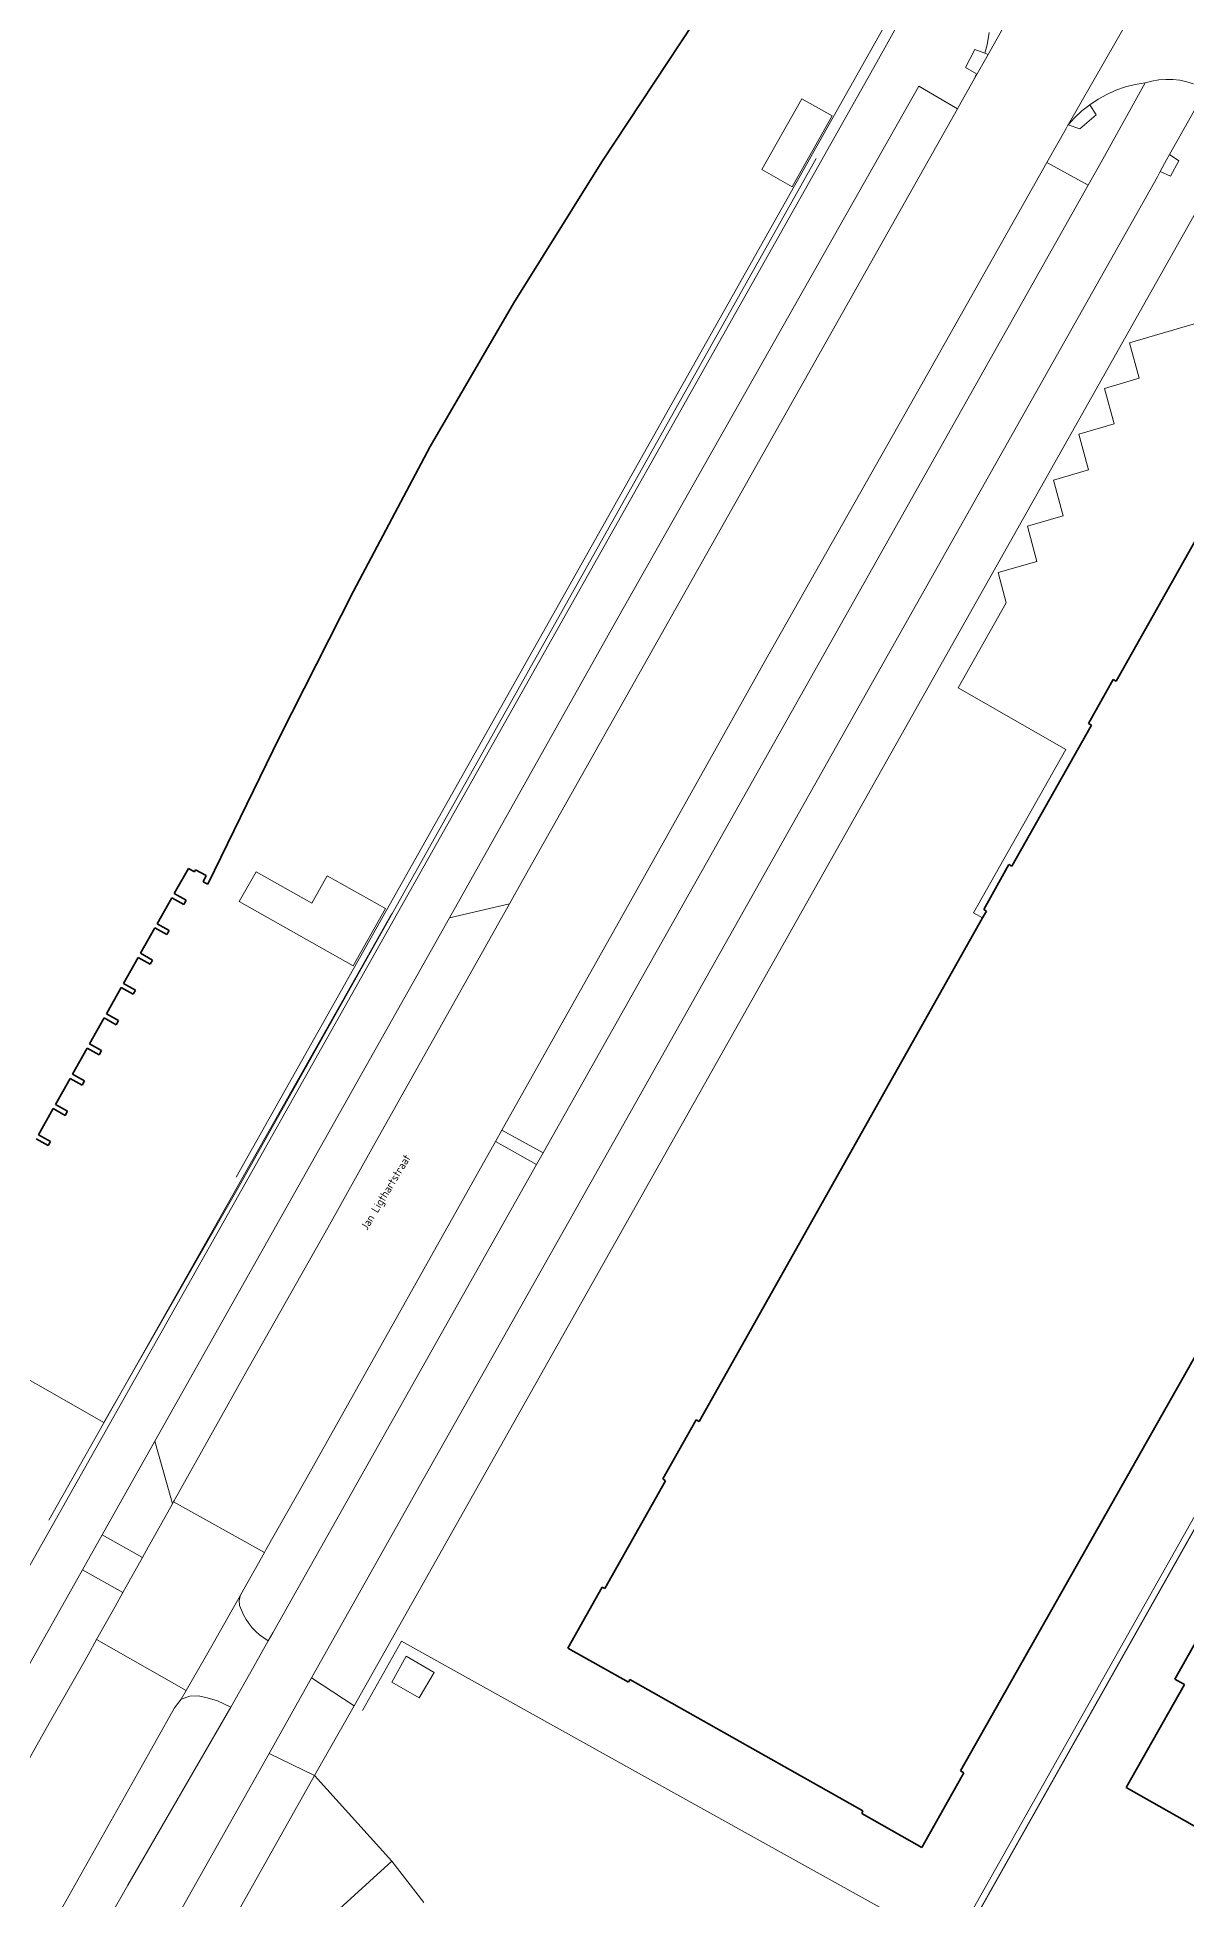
# Model space of a CAD drawing. Header units: metres. Extents: x 110006 to 110721, y 517434 to 518243.
# Drawn here: x 110287.4 to 110359.2, y 517699.2 to 517815.6 of the extents above; entities that cross this region are included whole.
import ezdxf
from ezdxf.enums import TextEntityAlignment as Align

# ---------------------------------------------------------------- set-up
doc = ezdxf.new("R2010")
doc.units = ezdxf.units.M
for name, color, linetype, lineweight in [('B-WE-IE-TERREINAFSCHEIDING_KUNSTMATIG_HEKWERK-G', 20, 'IE-TERREINAFSCHEIDING_KUNSTMATIG-SO', 18), ('B-WE-OG-BEBOUWING-G', 7, 'Continuous', 35), ('B-WE-OG-TERREIN_ERF-G', 7, 'Continuous', 18), ('B-WE-OG-TOPOGRAFIE-T25', 7, 'Continuous', 25), ('B-WE-VH-GESLOTENVERHARDING_ASFALT-G', 10, 'Continuous', 18), ('B-WE-VH-OPENVERHARDING-G', 30, 'Continuous', 18), ('B-WE-VH-OPENVERHARDING_BETONSTRAATSTEEN-G', 30, 'Continuous', 18), ('B-WE-VH-OPENVERHARDING_TEGEL-G', 30, 'Continuous', 18)]:
    doc.layers.add(name, color=color, linetype=linetype, lineweight=lineweight)
doc.styles.add('NLCS-ISO-ANNOTATIEF-T25', font='NLCS-ISO.ttf', dxfattribs={"height": 2.5})
doc.linetypes.add('IE-TERREINAFSCHEIDING_KUNSTMATIG-SO', pattern='A,4,[82,NLCS.SHX,S=0.75,R=90,X=0,Y=0],4,-2', length=10)

msp = doc.modelspace()

# ---------------------------------------------------------------- linework, layer by layer
at = {"layer": 'B-WE-IE-TERREINAFSCHEIDING_KUNSTMATIG_HEKWERK-G', "flags": 128}
for points in [[(110289.075, 517838.013), (110294.929, 517848.574), (110341.377, 517822.342), (110342.252, 517819.679), (110299.826, 517744.352)], [(110300.116, 517743.99), (110336.089, 517808.011)], [(110345.909, 517760.875), (110351.692, 517771.081), (110344.956, 517774.926), (110347.965, 517780.247), (110347.465, 517782.141), (110349.879, 517782.819), (110349.288, 517785.039), (110351.51, 517785.672), (110350.918, 517787.92), (110353.108, 517788.557), (110352.5, 517790.786), (110354.703, 517791.42), (110354.1, 517793.645), (110356.276, 517794.289), (110355.659, 517796.491), (110360.863, 517798.011)], [(110288.115, 517722.928), (110304.474, 517751.841), (110309.569, 517760.825)], [(110346.486, 517760.551), (110345.909, 517760.875)], [(110283.152, 517733.814), (110291.555, 517729.028), (110300.116, 517743.99)], [(110379.36, 517676.61), (110344.538, 517696.247), (110366.62, 517735.372), (110401.28, 517715.823)], [(110345.07, 517696.36), (110366.693, 517734.726), (110397.045, 517717.632)], [(110307.736, 517711.026), (110310.159, 517715.367), (110326.445, 517706.292), (110344.538, 517696.247)]]:
    msp.add_lwpolyline(points, dxfattribs=at)
at = {"layer": 'B-WE-OG-BEBOUWING-G'}
for p, q in [((110322.677, 517807.807), (110328.409, 517816.473)), ((110317.189, 517798.983), (110322.677, 517807.807)), ((110311.951, 517790.01), (110317.189, 517798.983)), ((110364.057, 517791.738), (110354.829, 517775.359)), ((110307.173, 517780.971), (110311.951, 517790.01)), ((110302.541, 517771.856), (110307.173, 517780.971)), ((110354.654, 517775.457), (110353.113, 517772.695)), ((110354.829, 517775.359), (110354.654, 517775.457)), ((110298.057, 517762.668), (110302.541, 517771.856)), ((110353.288, 517772.595), (110348.307, 517763.789)), ((110353.113, 517772.695), (110353.288, 517772.595)), ((110295.957, 517762.077), (110296.845, 517763.654)), ((110296.845, 517763.654), (110297.228, 517763.438)), ((110297.228, 517763.438), (110297.301, 517763.569)), ((110297.301, 517763.569), (110297.955, 517763.201)), ((110348.133, 517763.887), (110346.56, 517761.086)), ((110348.307, 517763.789), (110348.133, 517763.887)), ((110297.955, 517763.201), (110297.77, 517762.802)), ((110297.77, 517762.802), (110298.057, 517762.668)), ((110294.897, 517760.195), (110295.809, 517761.815)), ((110295.809, 517761.815), (110296.559, 517761.394)), ((110296.706, 517761.655), (110295.957, 517762.077)), ((110296.559, 517761.394), (110296.706, 517761.655)), ((110293.857, 517758.347), (110294.75, 517759.933)), ((110294.75, 517759.933), (110295.499, 517759.511)), ((110295.646, 517759.773), (110294.897, 517760.195)), ((110346.486, 517760.551), (110328.761, 517729.09)), ((110346.731, 517760.986), (110346.486, 517760.551)), ((110346.56, 517761.086), (110346.731, 517760.986)), ((110295.499, 517759.511), (110295.646, 517759.773)), ((110292.797, 517756.465), (110293.71, 517758.086)), ((110293.71, 517758.086), (110294.459, 517757.664)), ((110294.606, 517757.925), (110293.857, 517758.347)), ((110294.459, 517757.664), (110294.606, 517757.925)), ((110293.547, 517756.043), (110292.797, 517756.465)), ((110291.728, 517754.565), (110292.65, 517756.204)), ((110292.65, 517756.204), (110293.399, 517755.782)), ((110293.399, 517755.782), (110293.547, 517756.043)), ((110290.668, 517752.683), (110291.58, 517754.304)), ((110291.58, 517754.304), (110292.33, 517753.882)), ((110292.477, 517754.144), (110291.728, 517754.565)), ((110292.33, 517753.882), (110292.477, 517754.144)), ((110289.603, 517750.793), (110290.521, 517752.422)), ((110290.521, 517752.422), (110291.27, 517752)), ((110291.417, 517752.261), (110290.668, 517752.683)), ((110291.27, 517752), (110291.417, 517752.261)), ((110290.352, 517750.37), (110289.603, 517750.793)), ((110288.538, 517748.902), (110289.456, 517750.531)), ((110289.456, 517750.531), (110290.205, 517750.109)), ((110290.205, 517750.109), (110290.352, 517750.37)), ((110287.473, 517747.011), (110288.391, 517748.64)), ((110288.391, 517748.64), (110289.14, 517748.218)), ((110289.288, 517748.48), (110288.538, 517748.902)), ((110289.14, 517748.218), (110289.288, 517748.48)), ((110345.104, 517707.255), (110368.302, 517748.274)), ((110287.326, 517746.75), (110288.075, 517746.328)), ((110288.223, 517746.589), (110287.473, 517747.011)), ((110288.075, 517746.328), (110288.223, 517746.589)), ((110328.587, 517729.189), (110326.495, 517725.496)), ((110328.761, 517729.09), (110328.587, 517729.189)), ((110326.665, 517725.387), (110322.873, 517718.648)), ((110326.495, 517725.496), (110326.665, 517725.387)), ((110322.699, 517718.746), (110320.555, 517714.92)), ((110322.873, 517718.648), (110322.699, 517718.746)), ((110361.629, 517718.521), (110358.503, 517712.98)), ((110320.555, 517714.92), (110324.345, 517712.801)), ((110324.345, 517712.801), (110324.438, 517712.967)), ((110324.438, 517712.967), (110339.009, 517704.764)), ((110359.098, 517712.644), (110355.458, 517706.208)), ((110358.503, 517712.98), (110359.098, 517712.644)), ((110342.691, 517702.462), (110345.322, 517707.132)), ((110345.322, 517707.132), (110345.104, 517707.255)), ((110355.458, 517706.208), (110364.185, 517701.277)), ((110339.009, 517704.764), (110338.928, 517704.589)), ((110338.928, 517704.589), (110342.691, 517702.462))]:
    msp.add_line(p, q, dxfattribs=at)
at = {"layer": 'B-WE-OG-TERREIN_ERF-G'}
for p, q in [((110335.183, 517811.745), (110332.686, 517807.321)), ((110335.183, 517811.745), (110337.082, 517810.673)), ((110337.082, 517810.673), (110334.585, 517806.249)), ((110334.585, 517806.249), (110332.686, 517807.321)), ((110301.072, 517763.437), (110300.018, 517761.586)), ((110301.072, 517763.437), (110304.557, 517761.474)), ((110304.557, 517761.474), (110305.524, 517763.19)), ((110305.524, 517763.19), (110309.158, 517761.144)), ((110307.146, 517757.572), (110300.018, 517761.586)), ((110307.146, 517757.572), (110309.158, 517761.144)), ((110366.693, 517734.726), (110345.07, 517696.36)), ((110310.461, 517714.426), (110309.552, 517712.81)), ((110312.208, 517713.408), (110310.461, 517714.426)), ((110311.273, 517711.812), (110312.208, 517713.408)), ((110309.552, 517712.81), (110311.273, 517711.812)), ((110309.562, 517701.609), (110304.738, 517706.966)), ((110309.562, 517701.609), (110301.03, 517693.866)), ((110311.559, 517699.022), (110309.562, 517701.609))]:
    msp.add_line(p, q, dxfattribs=at)
at = {"layer": 'B-WE-VH-GESLOTENVERHARDING_ASFALT-G'}
for p, q in [((110353.314, 517825.993), (110346.824, 517814.517)), ((110351.832, 517810.106), (110358.973, 517822.584)), ((110346.824, 517814.517), (110345.972, 517813.011)), ((110345.972, 517813.011), (110344.954, 517811.205)), ((110354.821, 517812.274), (110355.412, 517812.481)), ((110355.412, 517812.481), (110356.019, 517812.637)), ((110356.019, 517812.637), (110356.636, 517812.743)), ((110356.636, 517812.743), (110357.062, 517812.853)), ((110357.062, 517812.853), (110357.496, 517812.924)), ((110357.496, 517812.924), (110357.935, 517812.956)), ((110357.935, 517812.956), (110358.374, 517812.947)), ((110358.374, 517812.947), (110358.812, 517812.899)), ((110358.812, 517812.899), (110359.242, 517812.811)), ((110359.242, 517812.811), (110359.664, 517812.684)), ((110344.954, 517811.205), (110344.908, 517811.123)), ((110352.688, 517810.979), (110353.179, 517811.369)), ((110353.179, 517811.369), (110353.701, 517811.716)), ((110353.701, 517811.716), (110354.249, 517812.018)), ((110354.249, 517812.018), (110354.821, 517812.274)), ((110344.908, 517811.123), (110317.734, 517762.896)), ((110351.707, 517809.888), (110351.813, 517810.085)), ((110351.813, 517810.085), (110351.832, 517810.106)), ((110351.832, 517810.106), (110352.232, 517810.551)), ((110352.232, 517810.551), (110352.688, 517810.979)), ((110350.503, 517807.753), (110351.707, 517809.888)), ((110342.608, 517793.753), (110350.503, 517807.753)), ((110332.944, 517776.697), (110342.608, 517793.753)), ((110323.897, 517760.555), (110332.944, 517776.697)), ((110317.734, 517762.896), (110316.908, 517761.433)), ((110316.908, 517761.433), (110308.425, 517746.31)), ((110316.436, 517747.29), (110323.897, 517760.555)), ((110316.034, 517746.575), (110316.436, 517747.29)), ((110308.425, 517746.31), (110305.566, 517741.198)), ((110314.804, 517744.388), (110316.034, 517746.575)), ((110306.216, 517729.076), (110314.804, 517744.388)), ((110305.566, 517741.198), (110300.315, 517731.927)), ((110300.315, 517731.927), (110298.546, 517728.764)), ((110298.546, 517728.764), (110296.029, 517724.265)), ((110304.182, 517725.473), (110306.216, 517729.076)), ((110301.695, 517721.067), (110304.182, 517725.473)), ((110295.851, 517723.947), (110294.335, 517721.237)), ((110295.915, 517724.062), (110295.851, 517723.947)), ((110295.979, 517724.176), (110295.915, 517724.062)), ((110295.915, 517724.062), (110301.606, 517720.908)), ((110296.029, 517724.265), (110295.979, 517724.176)), ((110293.969, 517720.582), (110292.75, 517718.405)), ((110294.335, 517721.237), (110293.969, 517720.582)), ((110300.122, 517718.277), (110301.606, 517720.908)), ((110301.606, 517720.908), (110301.695, 517721.067)), ((110292.75, 517718.405), (110292.26, 517717.528)), ((110299.577, 517717.316), (110299.989, 517718.045)), ((110299.989, 517718.045), (110300.122, 517718.277)), ((110292.26, 517717.528), (110291.103, 517715.459)), ((110298.388, 517715.208), (110299.577, 517717.316)), ((110291.103, 517715.459), (110290.576, 517714.517)), ((110296.717, 517712.28), (110291.103, 517715.459)), ((110297.9, 517714.344), (110298.388, 517715.208)), ((110290.307, 517714.037), (110288.152, 517710.228)), ((110290.576, 517714.517), (110290.307, 517714.037)), ((110296.717, 517712.28), (110297.9, 517714.344)), ((110296.405, 517711.736), (110296.717, 517712.28)), ((110293.681, 517707.122), (110295.97, 517711.193)), ((110295.97, 517711.193), (110296.405, 517711.736)), ((110288.152, 517710.228), (110283.023, 517701.16)), ((110287.866, 517696.786), (110293.681, 517707.122))]:
    msp.add_line(p, q, dxfattribs=at)
at = {"layer": 'B-WE-VH-OPENVERHARDING-G'}
for p, q in [((110360.863, 517798.011), (110355.659, 517796.491)), ((110355.659, 517796.491), (110356.276, 517794.289)), ((110356.276, 517794.289), (110354.1, 517793.645)), ((110354.1, 517793.645), (110354.703, 517791.42)), ((110354.703, 517791.42), (110352.5, 517790.786)), ((110352.5, 517790.786), (110353.108, 517788.557)), ((110353.108, 517788.557), (110350.918, 517787.92)), ((110350.918, 517787.92), (110351.51, 517785.672)), ((110351.51, 517785.672), (110349.288, 517785.039)), ((110349.288, 517785.039), (110349.879, 517782.819)), ((110349.879, 517782.819), (110347.465, 517782.141)), ((110347.465, 517782.141), (110347.965, 517780.247)), ((110347.965, 517780.247), (110344.956, 517774.926)), ((110344.956, 517774.926), (110351.692, 517771.081)), ((110351.692, 517771.081), (110345.909, 517760.875)), ((110345.909, 517760.875), (110346.486, 517760.551)), ((110319.014, 517745.87), (110316.436, 517747.29)), ((110316.034, 517746.575), (110318.606, 517745.145)), ((110300.039, 517717.99), (110300.058, 517718.088)), ((110300.058, 517718.088), (110300.086, 517718.184)), ((110300.086, 517718.184), (110300.122, 517718.277)), ((110300.027, 517717.79), (110300.029, 517717.89)), ((110300.035, 517717.691), (110300.027, 517717.79)), ((110300.029, 517717.89), (110300.039, 517717.99)), ((110300.051, 517717.592), (110300.035, 517717.691)), ((110300.161, 517717.289), (110300.051, 517717.592)), ((110300.295, 517716.997), (110300.161, 517717.289)), ((110300.453, 517716.716), (110300.295, 517716.997)), ((110300.635, 517716.45), (110300.453, 517716.716)), ((110300.837, 517716.2), (110300.635, 517716.45)), ((110301.059, 517715.967), (110300.837, 517716.2)), ((110301.3, 517715.754), (110301.059, 517715.967)), ((110301.558, 517715.561), (110301.3, 517715.754)), ((110301.831, 517715.39), (110301.558, 517715.561)), ((110296.405, 517711.736), (110296.931, 517711.92)), ((110296.931, 517711.92), (110297.468, 517711.939)), ((110297.468, 517711.939), (110298.016, 517711.815)), ((110298.016, 517711.815), (110298.669, 517711.623)), ((110298.669, 517711.623), (110299.5, 517711.232))]:
    msp.add_line(p, q, dxfattribs=at)
at = {"layer": 'B-WE-VH-OPENVERHARDING_BETONSTRAATSTEEN-G'}
for p, q in [((110346.905, 517815.883), (110346.771, 517815.109)), ((110345.999, 517814.813), (110345.414, 517813.696)), ((110346.629, 517814.587), (110345.999, 517814.813)), ((110346.771, 517815.109), (110346.629, 517814.587)), ((110345.414, 517813.696), (110346.112, 517813.292)), ((110346.629, 517814.587), (110346.824, 517814.517)), ((110346.112, 517813.292), (110345.972, 517813.011)), ((110353.577, 517810.736), (110353.179, 517811.369)), ((110351.832, 517810.106), (110352.572, 517809.873)), ((110352.572, 517809.873), (110353.577, 517810.736)), ((110357.983, 517807.924), (110357.592, 517807.207)), ((110358.173, 517808.261), (110357.983, 517807.924)), ((110358.752, 517807.857), (110358.173, 517808.261)), ((110358.223, 517806.913), (110358.752, 517807.857)), ((110357.592, 517807.207), (110358.223, 517806.913)), ((110316.908, 517761.433), (110313.176, 517760.552)), ((110313.176, 517760.552), (110294.741, 517727.851)), ((110294.741, 517727.851), (110295.748, 517724.312)), ((110295.748, 517724.312), (110295.851, 517723.947))]:
    msp.add_line(p, q, dxfattribs=at)
at = {"layer": 'B-WE-VH-OPENVERHARDING_TEGEL-G'}
for p, q in [((110342.976, 517819.585), (110339.874, 517814.029)), ((110339.874, 517814.029), (110301.283, 517745.545)), ((110323.749, 517779.406), (110342.5, 517812.54)), ((110342.5, 517812.54), (110344.908, 517811.123)), ((110353.893, 517807.783), (110356.636, 517812.743)), ((110358.173, 517808.261), (110360.463, 517812.319)), ((110350.503, 517807.753), (110353.087, 517806.352)), ((110353.087, 517806.352), (110353.893, 517807.783)), ((110338.769, 517773.811), (110357.407, 517806.868)), ((110357.592, 517807.207), (110357.407, 517806.868)), ((110307.198, 517711.33), (110360.323, 517805.571)), ((110353.087, 517806.352), (110319.014, 517745.87)), ((110313.176, 517760.552), (110323.749, 517779.406)), ((110320.62, 517741.588), (110338.769, 517773.811)), ((110301.283, 517745.545), (110286.767, 517719.804)), ((110318.606, 517745.145), (110302.121, 517715.883)), ((110319.014, 517745.87), (110318.606, 517745.145)), ((110311.538, 517725.501), (110320.62, 517741.588)), ((110291.458, 517721.998), (110294.741, 517727.851)), ((110304.551, 517713.07), (110311.538, 517725.501)), ((110291.458, 517721.998), (110290.225, 517719.812)), ((110293.969, 517720.582), (110291.458, 517721.998)), ((110278.713, 517699.385), (110290.225, 517719.812)), ((110290.225, 517719.812), (110292.75, 517718.405)), ((110302.121, 517715.883), (110301.831, 517715.39)), ((110301.831, 517715.39), (110300.933, 517713.774)), ((110300.933, 517713.774), (110299.5, 517711.232)), ((110304.551, 517713.07), (110301.888, 517708.334)), ((110304.551, 517713.07), (110307.198, 517711.33)), ((110299.5, 517711.232), (110293.052, 517700.108)), ((110304.738, 517706.966), (110307.198, 517711.33)), ((110301.888, 517708.334), (110293.897, 517694.184)), ((110301.888, 517708.334), (110304.738, 517706.966)), ((110285.029, 517672.004), (110304.738, 517706.966)), ((110293.052, 517700.108), (110284.362, 517684.83))]:
    msp.add_line(p, q, dxfattribs=at)

# ---------------------------------------------------------------- texts
at = {"layer": 'B-WE-OG-TOPOGRAFIE-T25', "style": 'NLCS-ISO-ANNOTATIEF-T25'}
msp.add_text('Jan Ligthartstraat', height=0.5, rotation=59, dxfattribs=at).set_placement((110309.236, 517743.375), align=Align.MIDDLE)

doc.saveas('drawing.dxf')
